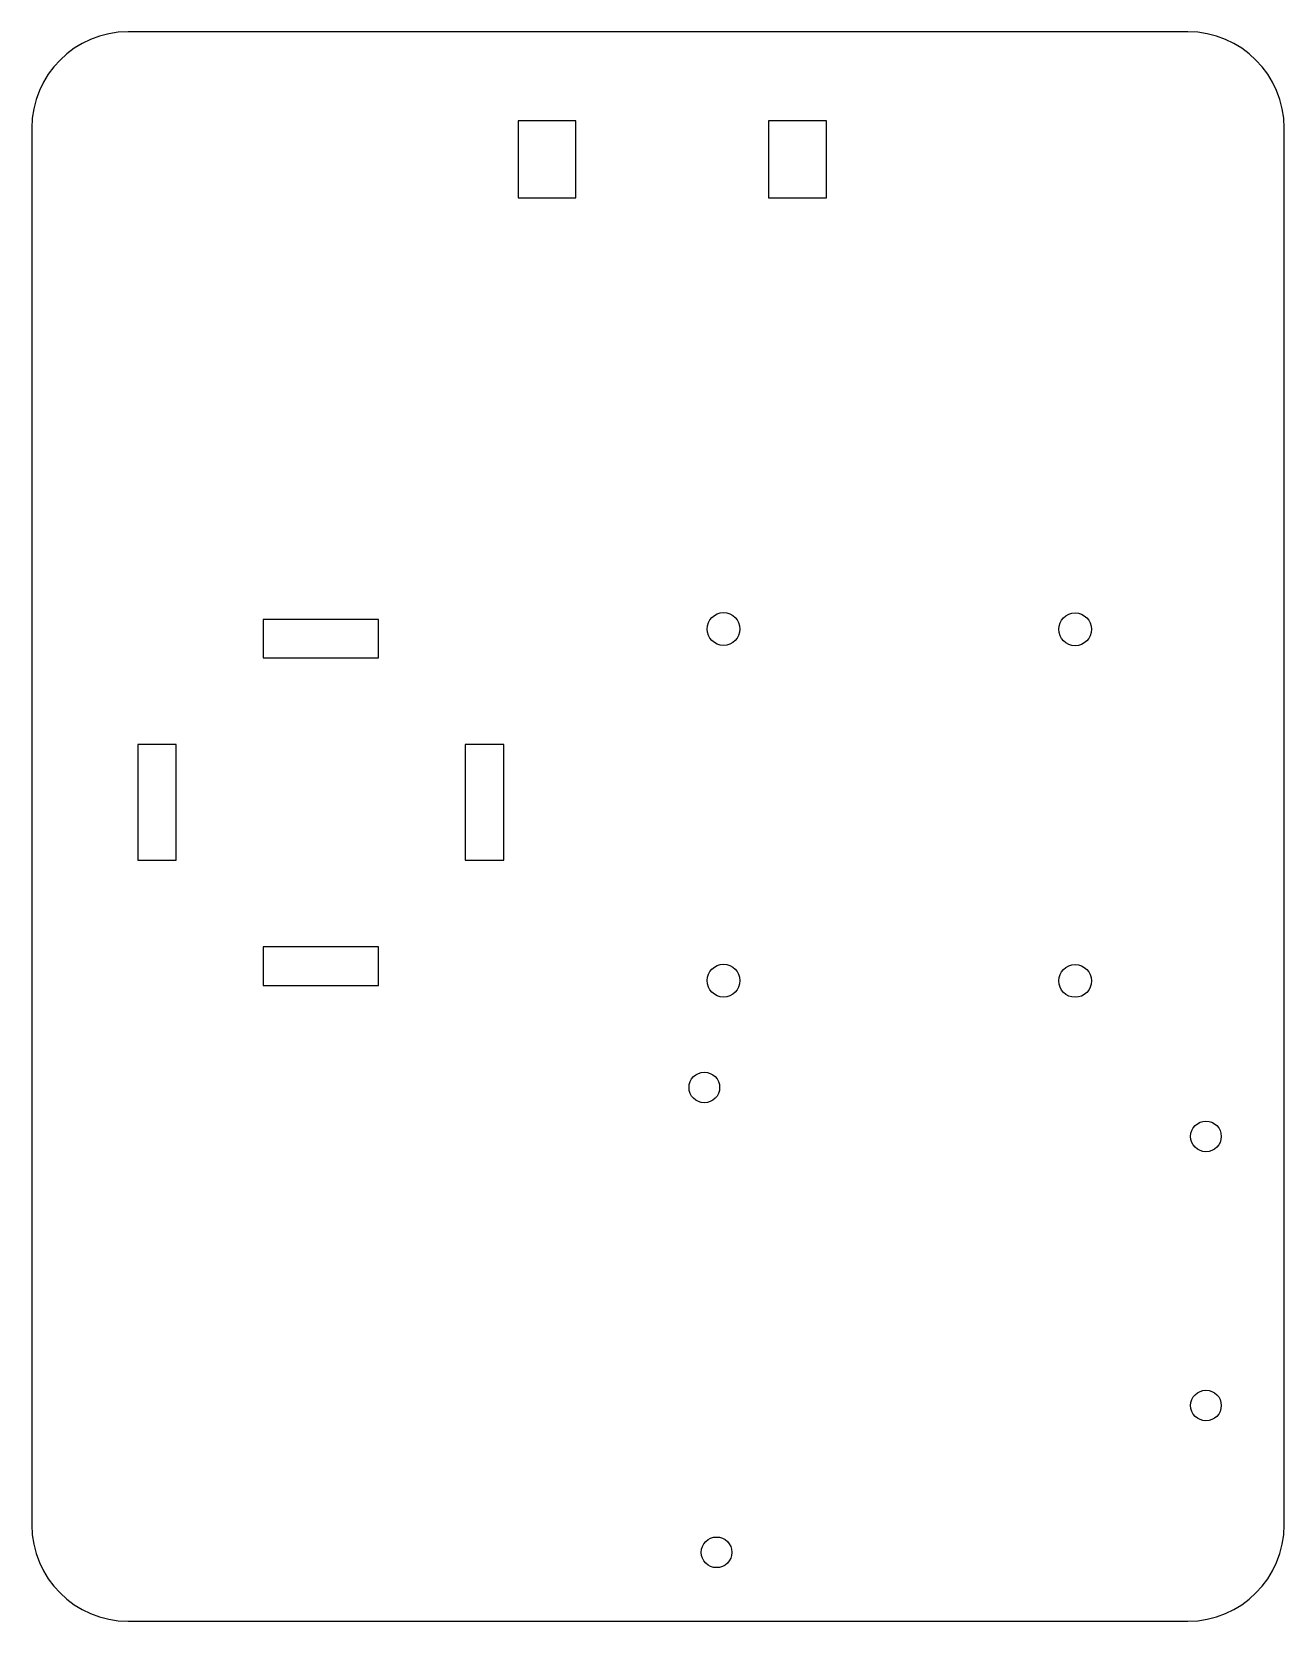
# Model space of a CAD drawing. Header units: millimetres. Extents: x -30 to 100, y -85 to 80.
import ezdxf

# ---------------------------------------------------------------- set-up
doc = ezdxf.new("R2010")
doc.units = ezdxf.units.MM

msp = doc.modelspace()

# ---------------------------------------------------------------- linework, layer by layer
at = {"color": 7, "linetype": 'Continuous', "lineweight": 25}
for p, q in [((90, 80), (-20, 80)), ((-30, 70), (-30, -75)), ((26.48, 70.76), (20.48, 70.76)), ((20.48, 70.76), (20.48, 62.76)), ((26.48, 62.76), (26.48, 70.76)), ((52.48, 70.76), (46.48, 70.76)), ((46.48, 70.76), (46.48, 62.76)), ((52.48, 62.76), (52.48, 70.76)), ((100, -75), (100, 70)), ((20.48, 62.76), (26.48, 62.76)), ((46.48, 62.76), (52.48, 62.76)), ((-6, 19), (-6, 15)), ((6, 19), (-6, 19)), ((6, 15), (6, 19)), ((-6, 15), (6, 15)), ((-15, 6), (-19, 6)), ((-19, 6), (-19, -6)), ((-15, -6), (-15, 6)), ((19, 6), (15, 6)), ((15, 6), (15, -6)), ((19, -6), (19, 6)), ((-19, -6), (-15, -6)), ((15, -6), (19, -6)), ((6, -15), (-6, -15)), ((-6, -15), (-6, -19)), ((6, -19), (6, -15)), ((-6, -19), (6, -19)), ((-20, -85), (90, -85))]:
    msp.add_line(p, q, dxfattribs=at)
for centre, radius in [((41.8, 18), 1.7), ((78.3, 17.97), 1.7), ((41.8, -18.5), 1.7), ((78.3, -18.53), 1.7), ((39.81, -29.59), 1.59), ((91.88, -34.67), 1.59), ((91.88, -62.61), 1.59), ((41.08, -77.85), 1.59)]:
    msp.add_circle(centre, radius, dxfattribs=at)
for centre, start, end in [((-20, 70), 90, 180), ((90, 70), 0, 90), ((-20, -75), 180, 270), ((90, -75), 270, 0)]:
    msp.add_arc(centre, 10, start, end, dxfattribs=at)

doc.saveas('drawing.dxf')
